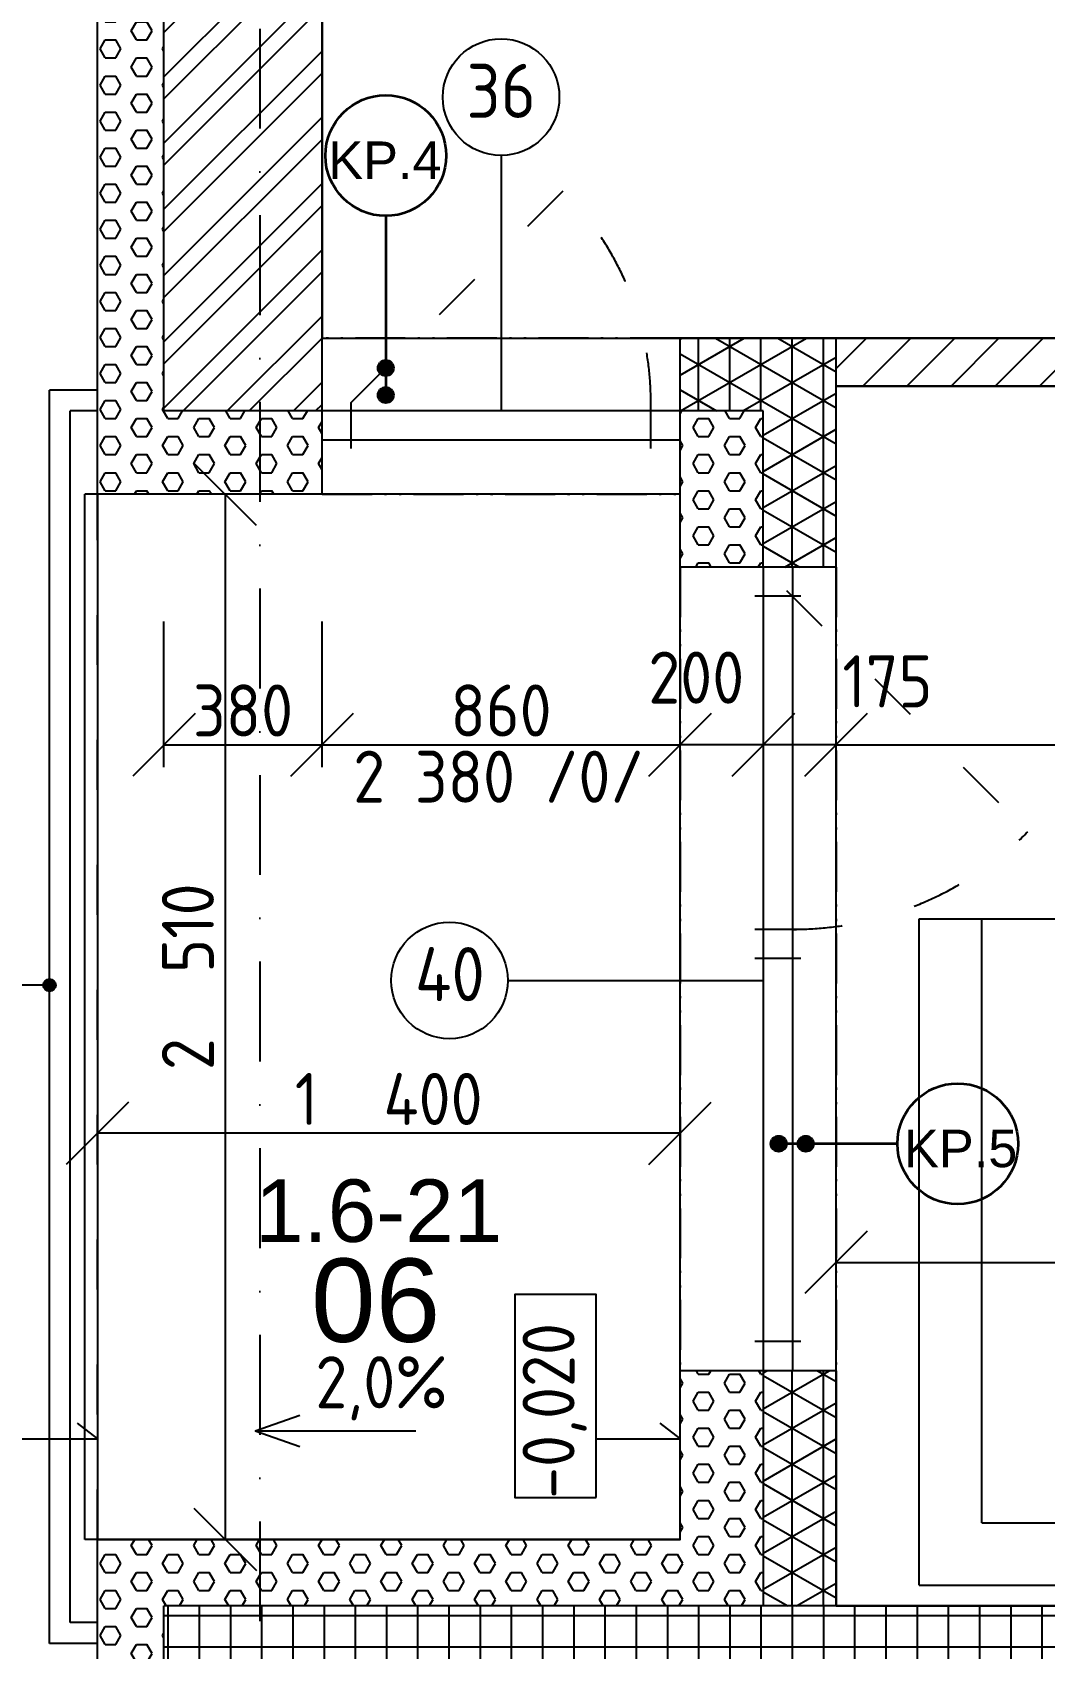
# Model space of a CAD drawing. Extents: x 4511820 to 5180432, y -1526536 to -944957.
# Drawn here: x 5026925 to 5029357, y -1318858 to -1314976 of the extents above; entities that cross this region are included whole.
import ezdxf

# ---------------------------------------------------------------- set-up
doc = ezdxf.new("R2010")
doc.units = 0
doc.header["$MEASUREMENT"] = 0
for name, pattern in [('ACAD_ISO03W100', [30, 12, -18]), ('ACAD_ISO12W100', [22, 12, -3, 0.5, -3, 0.5, -3]), ('BODKOCIARKOVANA_3', [5.6, 3, -1.3, 0, -1.3])]:
    doc.linetypes.add(name, pattern=pattern)
doc.layers.get('0').update_dxf_attribs({"linetype": 'CONTINUOUS'})
doc.layers.get('Defpoints').update_dxf_attribs({"color": 61, "linetype": 'CONTINUOUS'})
for name, color, linetype in [('KÓTY', 4, 'CONTINUOUS'), ('MÚRY', 1, 'CONTINUOUS'), ('OKNÁ', 143, 'CONTINUOUS'), ('osi', 253, 'CONTINUOUS'), ('Plochy', 41, 'CONTINUOUS'), ('POPIS', 7, 'CONTINUOUS'), ('POZEMOK', 7, 'CONTINUOUS'), ('TENKÁ', 7, 'CONTINUOUS'), ('ZARIADENIE', 47, 'CONTINUOUS'), ('ŠRAFY', 82, 'CONTINUOUS')]:
    doc.layers.add(name, color=color, linetype=linetype)
doc.layers.add('preklady', color=74, linetype='CONTINUOUS', lineweight=35)
doc.styles.add('ARIAL', font='arial.ttf')
doc.styles.add('STYLE1', font='isocp.shx')
doc.dimstyles.new('STANDARD-50', dxfattribs={"dimtxt": 125, "dimasz": 150, "dimexe": 10, "dimexo": 200, "dimgap": 20, "dimtad": 1, "dimdsep": 46, "dimlunit": 6, "dimtxsty": 'STYLE1', "dimblk1": 'OBLIQUE', "dimblk2": 'OBLIQUE', "dimsah": 1, "dimcen": 2.5, "dimse1": 1, "dimse2": 1, "dimadec": 0, "dimazin": 0, "dimtfac": 1, "dimtmove": 1, "dimatfit": 3, "dimldrblk": 'OBLIQUE', "dimfxl": 1, "dimtolj": 1, "dimtzin": 0, "dimarcsym": 0})
pattern_1 = [(90, (468750.5, -175781), (-75, 5e-15), []), (150, (468750.5, -175781), (-37.5, -64.9519053), []), (210, (468750.5, -175781), (37.5, -64.9519053), [])]
pattern_2 = [(0, (0, -175781), (0, 43.3012702), [25, -50]), (120, (0, -175781), (-37.5, -21.6506351), [25, -50]), (60, (25, -175781), (-37.5, 21.6506351), [25, -50])]

# ---------------------------------------------------------------- blocks, each defined once
blk = doc.blocks.new('_OBLIQUE')
at = {"color": 0, "linetype": 'ByBlock'}
blk.add_line((-0.5, -0.5), (0.5, 0.5), dxfattribs=at)
blk = doc.blocks.new('*D22311')
at = {"layer": 'Defpoints', "color": 0}
for p in [(5028092.5, -1312385.2), (5025018.5, -1331515.2), (5028252.5, -1331515.2)]:
    blk.add_point(p, dxfattribs=at)
at = {"layer": 'KÓTY', "color": 0, "lineweight": -2}
blk.add_line((5025018.5, -1312385.2), (5025018.5, -1331515.2), dxfattribs=at)
at = {"layer": 'KÓTY', "color": 0, "linetype": 'ByBlock', "lineweight": -2, "xscale": 150, "yscale": 150, "zscale": 150}
for p, rotation in [((5025018.5, -1312385.2), 90), ((5025018.5, -1331515.2), 270)]:
    blk.add_blockref('_OBLIQUE', p, dxfattribs=dict(at, rotation=rotation))
at = {"layer": 'KÓTY', "color": 0, "insert": (5024936, -1321950.2), "char_height": 125, "attachment_point": 5, "rotation": 90, "style": 'STYLE1'}
blk.add_mtext('\\A1;19ﾠ130', dxfattribs=at)
blk = doc.blocks.new('*D22312')
at = {"layer": 'Defpoints', "color": 0}
for p in [(5028252.5, -1312385.2), (5025368.5, -1315885.2), (5028252.5, -1315885.2)]:
    blk.add_point(p, dxfattribs=at)
at = {"layer": 'KÓTY', "color": 0, "lineweight": -2}
blk.add_line((5025368.5, -1312385.2), (5025368.5, -1315885.2), dxfattribs=at)
at = {"layer": 'KÓTY', "color": 0, "linetype": 'ByBlock', "lineweight": -2, "xscale": 150, "yscale": 150, "zscale": 150}
for p, rotation in [((5025368.5, -1312385.2), 90), ((5025368.5, -1315885.2), 270)]:
    blk.add_blockref('_OBLIQUE', p, dxfattribs=dict(at, rotation=rotation))
at = {"layer": 'KÓTY', "color": 0, "insert": (5025286, -1314135.2), "char_height": 125, "attachment_point": 5, "rotation": 90, "style": 'STYLE1'}
blk.add_mtext('\\A1;3ﾠ500', dxfattribs=at)
blk = doc.blocks.new('*D22317')
at = {"layer": 'Defpoints', "color": 0}
for p in [(5028252.5, -1315885.2), (5025368.5, -1318755.2), (5028252.5, -1318755.2)]:
    blk.add_point(p, dxfattribs=at)
at = {"layer": 'KÓTY', "color": 0, "lineweight": -2}
blk.add_line((5025368.5, -1315885.2), (5025368.5, -1318755.2), dxfattribs=at)
at = {"layer": 'KÓTY', "color": 0, "linetype": 'ByBlock', "lineweight": -2, "xscale": 150, "yscale": 150, "zscale": 150}
for p, rotation in [((5025368.5, -1315885.2), 90), ((5025368.5, -1318755.2), 270)]:
    blk.add_blockref('_OBLIQUE', p, dxfattribs=dict(at, rotation=rotation))
at = {"layer": 'KÓTY', "color": 0, "insert": (5025286, -1317320.2), "char_height": 125, "attachment_point": 5, "rotation": 90, "style": 'STYLE1'}
blk.add_mtext('\\A1;2ﾠ870', dxfattribs=at)
blk = doc.blocks.new('*D22318')
at = {"layer": 'Defpoints', "color": 0}
for p in [(5028252.5, -1318755.2), (5025368.5, -1319055.2), (5028252.5, -1319055.2)]:
    blk.add_point(p, dxfattribs=at)
at = {"layer": 'KÓTY', "color": 0, "lineweight": -2}
blk.add_line((5025368.5, -1318755.2), (5025368.5, -1319055.2), dxfattribs=at)
at = {"layer": 'KÓTY', "color": 0, "linetype": 'ByBlock', "lineweight": -2, "xscale": 150, "yscale": 150, "zscale": 150}
for p, rotation in [((5025368.5, -1318755.2), 90), ((5025368.5, -1319055.2), 270)]:
    blk.add_blockref('_OBLIQUE', p, dxfattribs=dict(at, rotation=rotation))
at = {"layer": 'KÓTY', "color": 0, "insert": (5025286, -1318905.2), "char_height": 125, "attachment_point": 5, "rotation": 90, "style": 'STYLE1'}
blk.add_mtext('\\A1;300', dxfattribs=at)
blk = doc.blocks.new('*D22323')
at = {"layer": 'Defpoints', "color": 0}
for p in [(5028252.5, -1314885.2), (5025718.5, -1315885.2), (5028252.5, -1315885.2)]:
    blk.add_point(p, dxfattribs=at)
at = {"layer": 'KÓTY', "color": 0, "lineweight": -2}
blk.add_line((5025718.5, -1314885.2), (5025718.5, -1315885.2), dxfattribs=at)
at = {"layer": 'KÓTY', "color": 0, "linetype": 'ByBlock', "lineweight": -2, "xscale": 150, "yscale": 150, "zscale": 150}
for p, rotation in [((5025718.5, -1314885.2), 90), ((5025718.5, -1315885.2), 270)]:
    blk.add_blockref('_OBLIQUE', p, dxfattribs=dict(at, rotation=rotation))
at = {"layer": 'KÓTY', "color": 0, "insert": (5025636, -1315385.2), "char_height": 125, "attachment_point": 5, "rotation": 90, "style": 'STYLE1'}
blk.add_mtext('\\A1;1ﾠ000', dxfattribs=at)
blk = doc.blocks.new('*D22324')
at = {"layer": 'Defpoints', "color": 0}
for p in [(5028252.5, -1315885.2), (5025718.5, -1316260.2), (5029680, -1316260.2)]:
    blk.add_point(p, dxfattribs=at)
at = {"layer": 'KÓTY', "color": 0, "lineweight": -2}
blk.add_line((5025718.5, -1315885.2), (5025718.5, -1316260.2), dxfattribs=at)
at = {"layer": 'KÓTY', "color": 0, "linetype": 'ByBlock', "lineweight": -2, "xscale": 150, "yscale": 150, "zscale": 150}
for p, rotation in [((5025718.5, -1315885.2), 90), ((5025718.5, -1316260.2), 270)]:
    blk.add_blockref('_OBLIQUE', p, dxfattribs=dict(at, rotation=rotation))
at = {"layer": 'KÓTY', "color": 0, "insert": (5025636, -1316072.7), "char_height": 125, "attachment_point": 5, "rotation": 90, "style": 'STYLE1'}
blk.add_mtext('\\A1;375', dxfattribs=at)
blk = doc.blocks.new('*D22325')
at = {"layer": 'Defpoints', "color": 0}
for p in [(5029680, -1316260.2), (5025718.5, -1318190.2), (5029680, -1318190.2)]:
    blk.add_point(p, dxfattribs=at)
at = {"layer": 'KÓTY', "color": 0, "lineweight": -2}
blk.add_line((5025718.5, -1316260.2), (5025718.5, -1318190.2), dxfattribs=at)
at = {"layer": 'KÓTY', "color": 0, "linetype": 'ByBlock', "lineweight": -2, "xscale": 150, "yscale": 150, "zscale": 150}
for p, rotation in [((5025718.5, -1316260.2), 90), ((5025718.5, -1318190.2), 270)]:
    blk.add_blockref('_OBLIQUE', p, dxfattribs=dict(at, rotation=rotation))
at = {"layer": 'KÓTY', "color": 0, "insert": (5025636, -1317225.2), "char_height": 125, "attachment_point": 5, "rotation": 90, "style": 'STYLE1'}
blk.add_mtext('\\A1;1ﾠ930', dxfattribs=at)
blk = doc.blocks.new('*D22326')
at = {"layer": 'Defpoints', "color": 0}
for p in [(5029680, -1318190.2), (5025718.5, -1318755.2), (5029692.5, -1318755.2)]:
    blk.add_point(p, dxfattribs=at)
at = {"layer": 'KÓTY', "color": 0, "lineweight": -2}
blk.add_line((5025718.5, -1318190.2), (5025718.5, -1318755.2), dxfattribs=at)
at = {"layer": 'KÓTY', "color": 0, "linetype": 'ByBlock', "lineweight": -2, "xscale": 150, "yscale": 150, "zscale": 150}
for p, rotation in [((5025718.5, -1318190.2), 90), ((5025718.5, -1318755.2), 270)]:
    blk.add_blockref('_OBLIQUE', p, dxfattribs=dict(at, rotation=rotation))
at = {"layer": 'KÓTY', "color": 0, "insert": (5025636, -1318472.7), "char_height": 125, "attachment_point": 5, "rotation": 90, "style": 'STYLE1'}
blk.add_mtext('\\A1;565', dxfattribs=at)
blk = doc.blocks.new('*D22327')
at = {"layer": 'Defpoints', "color": 0}
for p in [(5029692.5, -1318755.2), (5025718.5, -1319055.2), (5029692.5, -1319055.2)]:
    blk.add_point(p, dxfattribs=at)
at = {"layer": 'KÓTY', "color": 0, "lineweight": -2}
blk.add_line((5025718.5, -1318755.2), (5025718.5, -1319055.2), dxfattribs=at)
at = {"layer": 'KÓTY', "color": 0, "linetype": 'ByBlock', "lineweight": -2, "xscale": 150, "yscale": 150, "zscale": 150}
for p, rotation in [((5025718.5, -1318755.2), 90), ((5025718.5, -1319055.2), 270)]:
    blk.add_blockref('_OBLIQUE', p, dxfattribs=dict(at, rotation=rotation))
at = {"layer": 'KÓTY', "color": 0, "insert": (5025636, -1318905.2), "char_height": 125, "attachment_point": 5, "rotation": 90, "style": 'STYLE1'}
blk.add_mtext('\\A1;300', dxfattribs=at)
blk = doc.blocks.new('SESACKA ROH1')
at = {"layer": 'ZARIADENIE', "color": 30, "ltscale": 0.25}
for p, q in [((4444944, -1318705.2), (4444944, -1317105.2)), ((4444944, -1317105.2), (4445844, -1317105.2)), ((4445094, -1318555.2), (4445094, -1317105.2)), ((4445844, -1317105.2), (4445844, -1317805.2)), ((4447444, -1317805.2), (4445844, -1317805.2)), ((4445844, -1317805.2), (4445844, -1318555.2)), ((4446569, -1317805.2), (4446569, -1318555.2)), ((4447294, -1318555.2), (4447294, -1317805.2)), ((4447444, -1318705.2), (4447444, -1317805.2)), ((4445094, -1318555.2), (4447294, -1318555.2)), ((4444944, -1318705.2), (4447444, -1318705.2))]:
    blk.add_line(p, q, dxfattribs=at)
at = {"layer": 'ZARIADENIE', "color": 45, "ltscale": 0.25}
blk.add_lwpolyline([(4447044, -1317155.2), (4446044, -1317155.2), (4446044, -1317605.2), (4447044, -1317605.2)], close=True, dxfattribs=at)
blk = doc.blocks.new('*D22525')
at = {"layer": 'Defpoints', "color": 0}
for p in [(5027081, -1317620), (5027081, -1317620), (5028481, -1317620)]:
    blk.add_point(p, dxfattribs=at)
at = {"layer": 'KÓTY', "color": 0, "lineweight": -2}
blk.add_line((5028481, -1317620), (5027081, -1317620), dxfattribs=at)
at = {"layer": 'KÓTY', "color": 0, "linetype": 'ByBlock', "lineweight": -2, "xscale": 150, "yscale": 150, "zscale": 150, "rotation": 180}
blk.add_blockref('_OBLIQUE', (5027081, -1317620), dxfattribs=at)
at = {"layer": 'KÓTY', "color": 0, "linetype": 'ByBlock', "lineweight": -2, "xscale": 150, "yscale": 150, "zscale": 150}
blk.add_blockref('_OBLIQUE', (5028481, -1317620), dxfattribs=at)
at = {"layer": 'KÓTY', "color": 0, "insert": (5027781, -1317537.5), "char_height": 125, "attachment_point": 5, "style": 'STYLE1'}
blk.add_mtext('\\A1;1ﾠ400', dxfattribs=at)
blk = doc.blocks.new('*D22526')
at = {"layer": 'Defpoints', "color": 0}
for p in [(5027351, -1316085.2), (5027351, -1318595.2), (5027388, -1318595.2)]:
    blk.add_point(p, dxfattribs=at)
at = {"layer": 'KÓTY', "color": 0, "lineweight": -2}
blk.add_line((5027388, -1316085.2), (5027388, -1318595.2), dxfattribs=at)
at = {"layer": 'KÓTY', "color": 0, "linetype": 'ByBlock', "lineweight": -2, "xscale": 150, "yscale": 150, "zscale": 150}
for p, rotation in [((5027388, -1316085.2), 90), ((5027388, -1318595.2), 270)]:
    blk.add_blockref('_OBLIQUE', p, dxfattribs=dict(at, rotation=rotation))
at = {"layer": 'KÓTY', "color": 0, "insert": (5027298.5, -1317244), "char_height": 125, "attachment_point": 5, "rotation": 90, "style": 'STYLE1'}
blk.add_mtext('\\A1;2ﾠ510', dxfattribs=at)
blk = doc.blocks.new('*D22527')
at = {"layer": 'Defpoints', "color": 0}
for p in [(5027241, -1316015.2), (5027621, -1316015.2), (5027621, -1316687)]:
    blk.add_point(p, dxfattribs=at)
at = {"layer": 'KÓTY', "color": 0, "lineweight": -2}
blk.add_line((5027241, -1316687), (5027621, -1316687), dxfattribs=at)
at = {"layer": 'KÓTY', "color": 0, "linetype": 'ByBlock', "lineweight": -2, "xscale": 150, "yscale": 150, "zscale": 150, "rotation": 180}
blk.add_blockref('_OBLIQUE', (5027241, -1316687), dxfattribs=at)
at = {"layer": 'KÓTY', "color": 0, "linetype": 'ByBlock', "lineweight": -2, "xscale": 150, "yscale": 150, "zscale": 150}
blk.add_blockref('_OBLIQUE', (5027621, -1316687), dxfattribs=at)
at = {"layer": 'KÓTY', "color": 0, "insert": (5027431, -1316604.5), "char_height": 125, "attachment_point": 5, "style": 'STYLE1'}
blk.add_mtext('\\A1;380', dxfattribs=at)
blk = doc.blocks.new('*D22528')
at = {"layer": 'Defpoints', "color": 0}
for p in [(5027621, -1316215.2), (5028481, -1316215.2), (5028481, -1316687)]:
    blk.add_point(p, dxfattribs=at)
at = {"layer": 'KÓTY', "color": 0, "lineweight": -2}
blk.add_line((5027621, -1316687), (5028481, -1316687), dxfattribs=at)
at = {"layer": 'KÓTY', "color": 0, "linetype": 'ByBlock', "lineweight": -2, "xscale": 150, "yscale": 150, "zscale": 150, "rotation": 180}
blk.add_blockref('_OBLIQUE', (5027621, -1316687), dxfattribs=at)
at = {"layer": 'KÓTY', "color": 0, "linetype": 'ByBlock', "lineweight": -2, "xscale": 150, "yscale": 150, "zscale": 150}
blk.add_blockref('_OBLIQUE', (5028481, -1316687), dxfattribs=at)
at = {"layer": 'KÓTY', "color": 0, "insert": (5028051, -1316604.5), "char_height": 125, "attachment_point": 5, "style": 'STYLE1'}
blk.add_mtext('\\A1;860', dxfattribs=at)
blk = doc.blocks.new('*D23313')
at = {"layer": 'Defpoints', "color": 0}
for p in [(5035371, -1317930), (5028856, -1318700.2), (5035371, -1318700.2)]:
    blk.add_point(p, dxfattribs=at)
at = {"layer": 'KÓTY', "color": 0, "lineweight": -2}
blk.add_line((5028856, -1317930), (5035371, -1317930), dxfattribs=at)
at = {"layer": 'KÓTY', "color": 0, "linetype": 'ByBlock', "lineweight": -2, "xscale": 150, "yscale": 150, "zscale": 150, "rotation": 180}
blk.add_blockref('_OBLIQUE', (5028856, -1317930), dxfattribs=at)
at = {"layer": 'KÓTY', "color": 0, "linetype": 'ByBlock', "lineweight": -2, "xscale": 150, "yscale": 150, "zscale": 150}
blk.add_blockref('_OBLIQUE', (5035371, -1317930), dxfattribs=at)
at = {"layer": 'KÓTY', "color": 0, "insert": (5032113.5, -1317847.5), "char_height": 125, "attachment_point": 5, "style": 'STYLE1'}
blk.add_mtext('\\A1;6ﾠ515', dxfattribs=at)
blk = doc.blocks.new('*D23318')
at = {"layer": 'Defpoints', "color": 0}
for p in [(5028856, -1315825.2), (5032356, -1315825.2), (5032356, -1316687)]:
    blk.add_point(p, dxfattribs=at)
at = {"layer": 'KÓTY', "color": 0, "lineweight": -2}
blk.add_line((5028856, -1316687), (5032356, -1316687), dxfattribs=at)
at = {"layer": 'KÓTY', "color": 0, "linetype": 'ByBlock', "lineweight": -2, "xscale": 150, "yscale": 150, "zscale": 150, "rotation": 180}
blk.add_blockref('_OBLIQUE', (5028856, -1316687), dxfattribs=at)
at = {"layer": 'KÓTY', "color": 0, "linetype": 'ByBlock', "lineweight": -2, "xscale": 150, "yscale": 150, "zscale": 150}
blk.add_blockref('_OBLIQUE', (5032356, -1316687), dxfattribs=at)
at = {"layer": 'KÓTY', "color": 0, "insert": (5030606, -1316604.5), "char_height": 125, "attachment_point": 5, "style": 'STYLE1'}
blk.add_mtext('\\A1;3ﾠ500', dxfattribs=at)
blk = doc.blocks.new('*D23340')
at = {"layer": 'Defpoints', "color": 0}
for p in [(5028681, -1316687), (5028681, -1316687), (5028856, -1316687)]:
    blk.add_point(p, dxfattribs=at)
at = {"layer": 'KÓTY', "color": 0, "lineweight": -2}
blk.add_line((5028856, -1316687), (5028681, -1316687), dxfattribs=at)
at = {"layer": 'KÓTY', "color": 0, "linetype": 'ByBlock', "lineweight": -2, "xscale": 150, "yscale": 150, "zscale": 150, "rotation": 180}
blk.add_blockref('_OBLIQUE', (5028681, -1316687), dxfattribs=at)
at = {"layer": 'KÓTY', "color": 0, "linetype": 'ByBlock', "lineweight": -2, "xscale": 150, "yscale": 150, "zscale": 150}
blk.add_blockref('_OBLIQUE', (5028856, -1316687), dxfattribs=at)
at = {"layer": 'KÓTY', "color": 0, "insert": (5028979.5, -1316534.5), "char_height": 125, "attachment_point": 5, "style": 'STYLE1'}
blk.add_mtext('\\A1;175', dxfattribs=at)
blk = doc.blocks.new('*D23341')
at = {"layer": 'Defpoints', "color": 0}
for p in [(5028481, -1316687), (5028481, -1316687), (5028681, -1316687)]:
    blk.add_point(p, dxfattribs=at)
at = {"layer": 'KÓTY', "color": 0, "lineweight": -2}
blk.add_line((5028681, -1316687), (5028481, -1316687), dxfattribs=at)
at = {"layer": 'KÓTY', "color": 0, "linetype": 'ByBlock', "lineweight": -2, "xscale": 150, "yscale": 150, "zscale": 150, "rotation": 180}
blk.add_blockref('_OBLIQUE', (5028481, -1316687), dxfattribs=at)
at = {"layer": 'KÓTY', "color": 0, "linetype": 'ByBlock', "lineweight": -2, "xscale": 150, "yscale": 150, "zscale": 150}
blk.add_blockref('_OBLIQUE', (5028681, -1316687), dxfattribs=at)
at = {"layer": 'KÓTY', "color": 0, "insert": (5028520, -1316525.5), "char_height": 125, "attachment_point": 5, "style": 'STYLE1'}
blk.add_mtext('\\A1;200', dxfattribs=at)

msp = doc.modelspace()

# ---------------------------------------------------------------- hatches: boundary and pattern name
at = {"layer": 'preklady'}
h = msp.add_hatch(color=256, dxfattribs=at)
h.dxf.hatch_style = 1
h.paths.add_polyline_path([(5027792.5, -1315782, 1), (5027755.5, -1315782, 1)])
h = msp.add_hatch(color=256, dxfattribs=at)
h.dxf.hatch_style = 1
h.paths.add_polyline_path([(5027792.5, -1315847, 1), (5027755.5, -1315847, 1)])
h = msp.add_hatch(color=256, dxfattribs=at)
h.dxf.hatch_style = 1
h.paths.add_polyline_path([(5028718.096, -1317663.516, 1), (5028718.096, -1317626.516, 1)])
h = msp.add_hatch(color=256, dxfattribs=at)
h.dxf.hatch_style = 1
h.paths.add_polyline_path([(5028783.096, -1317663.516, 1), (5028783.096, -1317626.516, 1)])
at = {"layer": 'TENKÁ'}
h = msp.add_hatch(color=256, dxfattribs=at)
h.dxf.hatch_style = 1
h.paths.add_polyline_path([(5026951, -1317264, 2.41421356), (5026966, -1317249, 0.41421356)])
at = {"layer": 'ŠRAFY'}
h = msp.add_hatch(dxfattribs=at)
h.set_pattern_fill('HEX', color=256, scale=200)
h.set_pattern_definition(pattern_2)
h.paths.add_polyline_path([(5027081, -1315885.191), (5027081, -1316085.191), (5027621, -1316085.191), (5027621, -1315955.191), (5027621, -1315885.191), (5027241, -1315885.191), (5027241, -1314885.191), (5027241, -1314845.191), (5027081, -1314845.191), (5027081, -1315835.191)])
h = msp.add_hatch(dxfattribs=at)
h.set_pattern_fill('ANSI32', color=256, scale=300)
h.paths.add_polyline_path([(5027621, -1314885.191), (5027241, -1314885.191), (5027241, -1315885.191), (5027621, -1315885.191), (5027621, -1315710.191)])
at = {"layer": 'ŠRAFY', "ltscale": 0.25}
h = msp.add_hatch(dxfattribs=at)
h.set_pattern_fill('ANSI31', color=256, scale=600, style=0)
h.set_pattern_definition([(45, (515270.5, 128041), (-53.0330086, 53.0330086), [])])
h.paths.add_polyline_path([(5028856, -1315710.191), (5028856, -1315825.191), (5032356, -1315825.191), (5032356, -1315710.191), (5031956, -1315710.191), (5031956, -1315660.191), (5031841, -1315660.191), (5031841, -1315710.191)])
h.paths.add_polyline_path([(5029584, -1315835.691), (5029584, -1315598.191), (5029834, -1315598.191), (5029834, -1315835.691)], flags=9)
h = msp.add_hatch(dxfattribs=at)
h.set_pattern_fill('NET3', color=256, scale=600, angle=90)
h.set_pattern_definition(pattern_1)
h.paths.add_polyline_path([(5028481, -1315710.191), (5028481, -1315885.191), (5028681, -1315885.191), (5028681, -1316260.191), (5028751, -1316260.191), (5028856, -1316260.191), (5028856, -1315825.191), (5028856, -1315710.191)])
at = {"layer": 'ŠRAFY'}
h = msp.add_hatch(dxfattribs=at)
h.set_pattern_fill('HEX', color=256, scale=200)
h.set_pattern_definition(pattern_2)
h.paths.add_polyline_path([(5028681, -1316260.191), (5028681, -1315885.191), (5028481, -1315885.191), (5028481, -1315955.191), (5028481, -1316085.191), (5028481, -1316260.191)])
h = msp.add_hatch(dxfattribs=at)
h.set_pattern_fill('HEX', color=256, scale=200)
h.set_pattern_definition(pattern_2)
h.paths.add_polyline_path([(5028681, -1319620.191), (5028681, -1319555.191), (5028681, -1319055.191), (5027241, -1319055.191), (5027241, -1318755.191), (5028681, -1318755.191), (5028681, -1318190.191), (5028481, -1318190.191), (5028481, -1318353.547), (5028481, -1318595.191), (5027081, -1318595.191), (5027081, -1318795.191), (5027081, -1318845.191), (5027081, -1318965.191), (5027081, -1319015.191), (5027081, -1319215.191), (5028481, -1319215.191), (5028481, -1319555.191), (5028481, -1319620.191)])
at = {"layer": 'ŠRAFY', "ltscale": 0.25}
h = msp.add_hatch(dxfattribs=at)
h.set_pattern_fill('NET3', color=256, scale=600, angle=90)
h.set_pattern_definition(pattern_1)
h.paths.add_polyline_path([(5028681, -1318755.191), (5028856, -1318755.191), (5028856, -1318190.191), (5028681, -1318190.191)])
h = msp.add_hatch(dxfattribs=at)
h.set_pattern_fill('ANSI37', color=256, scale=600, angle=45)
h.set_pattern_definition([(90, (-3307273.674, 493071.734), (-75, 1e-14), []), (180, (-3307273.674, 493071.734), (-1e-14, -75), [])])
h.paths.add_polyline_path([(5036351, -1318755.191), (5036236, -1318755.191), (5035486, -1318755.191), (5035371, -1318755.191), (5034711, -1318755.191), (5034111, -1318755.191), (5033511, -1318755.191), (5033361, -1318755.191), (5028856, -1318755.191), (5028681, -1318755.191), (5027241, -1318755.191), (5027241, -1319055.191), (5028681, -1319055.191), (5028856, -1319055.191), (5033366, -1319055.191), (5033941, -1319055.191), (5034191, -1319055.191), (5034291, -1319055.191), (5034541, -1319055.191), (5034991, -1319055.191), (5035641, -1319055.191), (5035756, -1319055.191), (5036491, -1319055.191), (5036491, -1318870.191), (5036541, -1318870.191), (5036541, -1318755.191), (5036466, -1318755.191)])

# ---------------------------------------------------------------- linework, layer by layer
at = {"layer": 'KÓTY', "ltscale": 25}
for p, q in [((5027241, -1316740.403), (5027241, -1316390.403)), ((5027621, -1316740.403), (5027621, -1316390.403))]:
    msp.add_line(p, q, dxfattribs=at)
at = {"layer": 'MÚRY'}
for p, q in [((5027081, -1316085.191), (5027081, -1314845.191)), ((5027621, -1316085.191), (5027621, -1314845.191)), ((5028481, -1316260.191), (5028481, -1315710.191)), ((5031841, -1315710.191), (5028481, -1315710.191)), ((5028856, -1316260.191), (5028856, -1315825.191)), ((5032356, -1315825.191), (5028856, -1315825.191)), ((5027621, -1316085.191), (5027081, -1316085.191)), ((5028481, -1318595.191), (5028481, -1318190.191)), ((5028856, -1318190.191), (5028856, -1318755.191)), ((5028481, -1318595.191), (5027081, -1318595.191)), ((5027081, -1319215.191), (5027081, -1318595.191)), ((5028856, -1318755.191), (5035371, -1318755.191))]:
    msp.add_line(p, q, dxfattribs=at)
at = {"layer": 'MÚRY', "ltscale": 0.25}
for p, q in [((5028856, -1316260.191), (5028481, -1316260.191)), ((5028856, -1318190.191), (5028481, -1318190.191))]:
    msp.add_line(p, q, dxfattribs=at)
at = {"layer": 'OKNÁ', "ltscale": 0.25}
for p, q in [((5028051, -1315271.338), (5028051, -1315885.191)), ((5028481, -1315885.191), (5027621, -1315885.191)), ((5027691, -1315975.191), (5027691, -1315865.191)), ((5028411, -1315975.191), (5028411, -1315865.191)), ((5028481, -1315955.191), (5027621, -1315955.191)), ((5028681, -1316260.191), (5028681, -1318190.191)), ((5028751, -1316260.191), (5028751, -1318190.191)), ((5028771, -1316330.191), (5028661, -1316330.191)), ((5028771, -1317130.191), (5028661, -1317130.191)), ((5028771, -1317200.191), (5028661, -1317200.191)), ((5028067.146, -1317252.691), (5028681, -1317252.691)), ((5028771, -1318120.191), (5028661, -1318120.191))]:
    msp.add_line(p, q, dxfattribs=at)
at = {"layer": 'OKNÁ', "linetype": 'ACAD_ISO03W100', "ltscale": 10}
for p, q in [((5027691, -1315865.191), (5028200.117, -1315356.075)), ((5028736.858, -1316316.049), (5029316.685, -1316895.877))]:
    msp.add_line(p, q, dxfattribs=at)
at = {"layer": 'OKNÁ', "ltscale": 0.25}
for centre in [(5028051, -1315131.338), (5027927.146, -1317252.691)]:
    msp.add_circle(centre, 140, dxfattribs=at)
at = {"layer": 'OKNÁ', "linetype": 'ACAD_ISO03W100', "ltscale": 10}
for centre, radius, start, end in [((5027691, -1315865.191), 720, 0, 45), ((5028751, -1316330.191), 800, 270, 315)]:
    msp.add_arc(centre, radius, start, end, dxfattribs=at)
at = {"layer": 'osi', "linetype": 'BODKOCIARKOVANA_3', "ltscale": 80}
msp.add_line((5027471, -1310038), (5027471, -1347555.191), dxfattribs=at)
at = {"layer": 'Plochy'}
for points in [[(5031841, -1312635.191), (5027621, -1312635.191), (5027621, -1315710.191), (5031841, -1315710.191)], [(5028856, -1315825.191), (5032356, -1315825.191), (5032356, -1315710.191), (5031956, -1315710.191), (5031956, -1314635.191), (5033621, -1314635.191), (5033621, -1316350.191), (5035371, -1316350.191), (5035371, -1318755.191), (5028856, -1318755.191)], [(5028481, -1316085.191), (5027081, -1316085.191), (5027081, -1318595.191), (5028481, -1318595.191)]]:
    msp.add_lwpolyline(points, close=True, dxfattribs=at)
at = {"layer": 'POZEMOK'}
for p, q in [((5026966, -1318845.191), (5026966, -1315835.191)), ((5027081, -1315835.191), (5026966, -1315835.191)), ((5027016, -1318795.191), (5027016, -1315885.191)), ((5027081, -1315885.191), (5027016, -1315885.191)), ((5027081, -1318795.191), (5027016, -1318795.191)), ((5027081, -1318845.191), (5026966, -1318845.191))]:
    msp.add_line(p, q, dxfattribs=at)
at = {"layer": 'preklady'}
for p, q in [((5027774, -1315416.691), (5027774, -1315828.5)), ((5029003.404, -1317645.016), (5028736.596, -1317645.016))]:
    msp.add_line(p, q, dxfattribs=at)
at = {"layer": 'preklady', "ltscale": 0.25}
for centre in [(5027774, -1315271.691), (5029148.404, -1317645.016)]:
    msp.add_circle(centre, 145, dxfattribs=at)
at = {"layer": 'preklady'}
for centre in [(5027774, -1315782), (5027774, -1315847), (5028718.096, -1317645.016), (5028783.096, -1317645.016)]:
    msp.add_circle(centre, 18.5, dxfattribs=at)
at = {"layer": 'TENKÁ'}
for p, q in [((5027241, -1315885.191), (5027241, -1314845.191)), ((5028856, -1315825.191), (5028856, -1315710.191)), ((5027621, -1315885.191), (5027241, -1315885.191)), ((5028681, -1315885.191), (5028481, -1315885.191)), ((5028681, -1316260.191), (5028681, -1315885.191)), ((5028681, -1318190.191), (5028681, -1318755.191)), ((5027567.211, -1318297.463), (5027460.011, -1318335.063)), ((5027032.191, -1318316.191), (5027081, -1318353.547)), ((5027846.011, -1318335.063), (5027460.011, -1318335.063)), ((5027567.211, -1318372.663), (5027460.011, -1318335.063)), ((5028432.191, -1318316.191), (5028481, -1318353.547)), ((5026879.5, -1318353.547), (5027081, -1318353.547)), ((5028279.5, -1318353.547), (5028481, -1318353.547)), ((5028681, -1318755.191), (5027241, -1318755.191)), ((5027241, -1319055.191), (5027241, -1318755.191)), ((5028856, -1318755.191), (5028681, -1318755.191))]:
    msp.add_line(p, q, dxfattribs=at)
at = {"layer": 'TENKÁ', "linetype": 'ACAD_ISO12W100', "ltscale": 10}
for p, q in [((5028481, -1315710.191), (5027621, -1315710.191)), ((5027621, -1316085.191), (5028481, -1316085.191)), ((5028481, -1316260.191), (5028481, -1318190.191)), ((5028856, -1316260.191), (5028856, -1318190.191))]:
    msp.add_line(p, q, dxfattribs=at)
at = {"layer": 'TENKÁ', "ltscale": 0.25}
for p, q in [((5027051, -1318595.191), (5027051, -1316085.191)), ((5027081, -1316085.191), (5027051, -1316085.191)), ((5026966, -1317264), (5026634.097, -1317264)), ((5027081, -1318595.191), (5027051, -1318595.191))]:
    msp.add_line(p, q, dxfattribs=at)
at = {"layer": 'TENKÁ', "linetype": 'ACAD_ISO03W100', "ltscale": 10}
msp.add_line((5027081, -1318595.191), (5027081, -1316085.191), dxfattribs=at)
at = {"layer": 'TENKÁ'}
msp.add_lwpolyline([(5028279.5, -1318494.854), (5028279.5, -1318007.239), (5028084.101, -1318007.239), (5028084.101, -1318494.854)], close=True, dxfattribs=at)
msp.add_circle((5026966, -1317264), 15, dxfattribs=at)

# ---------------------------------------------------------------- block references
at = {"layer": 'Plochy', "color": 2}
msp.add_blockref('SESACKA ROH1', (584112, 0), dxfattribs=at)

# ---------------------------------------------------------------- texts
at = {"layer": 'KÓTY', "insert": (5028045.078, -1316763.5), "char_height": 125, "attachment_point": 5, "style": 'STYLE1'}
msp.add_mtext('\\A1;2 380 /0/', dxfattribs=at)
at = {"layer": 'POPIS', "lineweight": 40, "ltscale": 0.25, "style": 'ARIAL'}
for s, height, p in [('1.6-21', 150, (5027459.769, -1317880.77)), ('06', 200, (5027594.311, -1318120.77))]:
    msp.add_text(s, height=height, dxfattribs=at).set_placement(p)
at = {"layer": 'preklady', "linetype": 'Continuous', "lineweight": 20, "style": 'ARIAL'}
for s, p in [('KP.4', (5027635.736, -1315327.948)), ('KP.5', (5029019.14, -1317701.273))]:
    msp.add_text(s, height=90, dxfattribs=at).set_placement(p)
at = {"layer": 'TENKÁ', "style": 'STYLE1'}
for s, p in [('36', (5027967.97, -1315181.338)), ('40', (5027844.116, -1317302.691))]:
    msp.add_text(s, height=130, dxfattribs=at).set_placement(p)
at = {"layer": 'TENKÁ', "ltscale": 0.25, "style": 'STYLE1'}
msp.add_text('-0,020', height=125, rotation=90, dxfattribs=at).set_placement((5028227.701, -1318497.792))
msp.add_text('2,0%', height=125, dxfattribs=at).set_placement((5027604.843, -1318280.352))

# ---------------------------------------------------------------- dimensions: what is measured, and where the dimension line sits
at = {"layer": 'KÓTY'}
for base, p1, p2, picture, middle in [((5025018.5, -1331515.191), (5028092.5, -1312385.191), (5028252.5, -1331515.191), '*D22311', (5024935.957, -1321950.191)), ((5025368.5, -1315885.191), (5028252.5, -1312385.191), (5028252.5, -1315885.191), '*D22312', (5025285.957, -1314135.191)), ((5025718.5, -1315885.191), (5028252.5, -1314885.191), (5028252.5, -1315885.191), '*D22323', (5025635.957, -1315385.191)), ((5025368.5, -1318755.191), (5028252.5, -1315885.191), (5028252.5, -1318755.191), '*D22317', (5025285.957, -1317320.191)), ((5025718.5, -1316260.191), (5028252.5, -1315885.191), (5029680, -1316260.191), '*D22324', (5025636, -1316072.691)), ((5025718.5, -1318190.191), (5029680, -1316260.191), (5029680, -1318190.191), '*D22325', (5025635.957, -1317225.191)), ((5025718.5, -1318755.191), (5029680, -1318190.191), (5029692.5, -1318755.191), '*D22326', (5025636, -1318472.691)), ((5025368.5, -1319055.191), (5028252.5, -1318755.191), (5028252.5, -1319055.191), '*D22318', (5025286, -1318905.191)), ((5025718.5, -1319055.191), (5029692.5, -1318755.191), (5029692.5, -1319055.191), '*D22327', (5025636, -1318905.191))]:
    dim = msp.add_linear_dim(base=base, p1=p1, p2=p2, angle=90, dimstyle='STANDARD-50', dxfattribs=at)
    dim.commit()
    dim.dimension.update_dxf_attribs({"geometry": picture, "text_midpoint": middle})
for base, p1, p2, picture, middle in [((5032356, -1316687), (5028856, -1315825.191), (5032356, -1315825.191), '*D23318', (5030606, -1316604.457)), ((5027621, -1316687), (5027241, -1316015.191), (5027621, -1316015.191), '*D22527', (5027431, -1316604.5)), ((5028481, -1316687), (5027621, -1316215.191), (5028481, -1316215.191), '*D22528', (5028051, -1316604.5)), ((5027081, -1317620), (5028481, -1317620), (5027081, -1317620), '*D22525', (5027781, -1317537.457)), ((5035371, -1317930), (5028856, -1318700.191), (5035371, -1318700.191), '*D23313', (5032113.5, -1317847.457))]:
    dim = msp.add_linear_dim(base=base, p1=p1, p2=p2, dimstyle='STANDARD-50', dxfattribs=at)
    dim.commit()
    dim.dimension.update_dxf_attribs({"geometry": picture, "text_midpoint": middle})
dim = msp.add_linear_dim(base=(5027388, -1318595.191), p1=(5027351, -1316085.191), p2=(5027351, -1318595.191), angle=90, dimstyle='STANDARD-50', dxfattribs=at)
dim.commit()
dim.dimension.update_dxf_attribs({"geometry": '*D22526', "text_midpoint": (5027381, -1317244), "dimtype": 160})
for base, p1, p2, picture, middle in [((5028481, -1316687), (5028681, -1316687), (5028481, -1316687), '*D23341', (5028520, -1316608)), ((5028681, -1316687), (5028856, -1316687), (5028681, -1316687), '*D23340', (5028979.5, -1316617))]:
    dim = msp.add_linear_dim(base=base, p1=p1, p2=p2, dimstyle='STANDARD-50', dxfattribs=at)
    dim.commit()
    dim.dimension.update_dxf_attribs({"geometry": picture, "text_midpoint": middle, "dimtype": 160})

doc.saveas('drawing.dxf')
